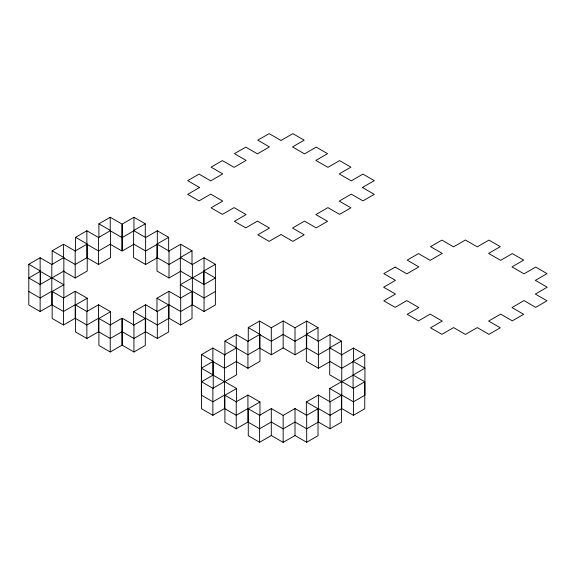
<?xml version="1.0" encoding="UTF-8"?>
<svg xmlns="http://www.w3.org/2000/svg" width="576" height="576" viewBox="0 0 576 576"><rect width="100%" height="100%" fill="white"/><g stroke="black" fill="none" stroke-linecap="round" stroke-linejoin="round"><path stroke-width="0.86" d="M51.818 264.492L51.818 304.762L40.133 311.508L28.8 304.963L28.8 264.29L40.133 257.746L51.818 264.492L63.85 257.544L63.85 284.53M52.164 264.29L52.164 250.798L63.497 244.253L75.182 250.999L87.221 244.051L87.221 271.037L75.182 277.985L63.497 271.238M75.535 251.698L75.535 237.305L86.868 230.767L98.554 237.514L110.585 230.566L110.585 257.544L98.554 264.492L86.868 257.746L86.868 230.767M98.899 237.305L98.899 223.819L110.232 217.274L121.918 224.021L121.918 250.999L110.232 244.253M40.486 271.238L28.8 277.985L40.133 284.522L51.818 277.783L63.85 284.731L63.85 298.217M145.282 237.305L145.282 223.819L133.949 217.274L122.27 224.021L122.27 250.999L133.949 244.253M199.382 187.596L187.697 194.342L199.03 200.88L210.715 194.134L222.746 201.082L211.061 207.828L222.394 214.373L234.079 207.626L246.118 214.574L234.432 221.321L245.765 227.866L257.45 221.119L269.482 228.067L257.796 234.814L269.129 241.358L280.814 234.612M281.167 140.378L292.846 133.632L304.178 140.177L292.5 146.916L304.531 153.864L316.217 147.125L327.55 153.662L315.864 160.409L327.902 167.357L339.581 160.61L350.914 167.155L339.235 173.902L351.266 180.85L362.952 174.103L374.285 180.648L362.599 187.394M168.653 251.698L168.653 237.305L157.32 230.767L157.32 257.746L145.634 264.492L133.603 257.544L133.603 230.566L145.282 223.819M63.85 271.037L51.818 277.985L40.133 271.238M87.221 257.544L75.182 264.492L63.497 257.746L63.497 244.253M110.585 244.051L98.554 250.999L86.868 244.253M122.27 237.514L133.949 230.767L133.949 217.274M51.818 291.269L40.133 298.015L28.8 291.47M52.164 291.47L63.497 298.015L75.182 291.269L75.182 318.254L63.497 325.001L52.164 318.456L52.164 291.47L63.85 284.731M133.603 230.566L145.634 237.514L157.32 230.767M180.684 271.238L169.006 277.985L156.967 271.037L156.967 244.051L168.653 237.305M157.32 244.253L145.634 250.999L133.603 244.051M75.182 304.762L63.497 311.508L52.164 304.963M75.535 304.963L86.868 311.508L98.554 304.762L98.554 331.747L86.868 338.486L75.535 331.949L75.535 304.963L87.221 298.217L87.221 311.71M156.967 244.051L169.006 250.999L180.684 244.253L192.017 250.798L192.017 264.29M180.338 284.53L180.338 257.544L192.017 250.798M98.554 318.254L86.868 325.001L75.535 318.456M98.899 318.456L110.232 325.001L121.918 318.254L121.918 345.233L110.232 351.979L98.899 345.434L98.899 318.456L110.585 311.71L110.585 325.202M192.37 264.492L204.055 257.746L215.388 264.29L215.388 304.963L204.055 311.508L192.37 304.762L192.37 264.492L180.338 257.544M215.388 264.29L203.702 271.037L203.702 284.731M133.603 325.202L133.603 311.71L145.634 304.762L157.32 311.508L168.653 304.963L168.653 331.949L157.32 338.486L145.634 331.747L145.634 304.762M156.967 311.71L156.967 298.217L169.006 291.269L180.684 298.015L192.017 291.47L192.017 318.456L180.684 325.001L169.006 318.254L169.006 291.269M180.338 298.217L180.338 284.731L192.37 277.783L204.055 284.522L215.388 277.985L203.702 271.238M204.055 271.238L192.37 277.985L180.338 271.037M121.918 331.747L110.232 338.486L98.899 331.949M133.949 325.001L145.282 318.456L145.282 345.434L133.949 351.979L122.27 345.233L122.27 318.254L133.949 325.001L133.949 351.979M145.282 331.949L133.949 338.486L122.27 331.747M168.653 318.456L157.32 325.001L145.634 318.254M192.017 304.963L180.684 311.508L169.006 304.762M215.388 291.47L204.055 298.015L192.37 291.269M201.542 381.557L201.542 354.578L212.875 348.034L224.561 354.78L236.592 347.832L236.592 374.818L224.561 381.758L212.875 375.019L212.875 348.034M224.906 355.478L224.906 341.086L236.239 334.541L247.925 341.287L259.956 334.339L259.956 361.325L247.925 368.273L236.239 361.526M248.278 341.086L248.278 327.593L259.61 321.055L271.296 327.794L283.154 320.954L295.013 327.794L306.691 321.055L318.024 327.593L318.024 341.086M201.37 395.15L201.37 368.172L213.228 361.325L213.228 388.505M236.592 361.325L224.561 368.273L212.875 361.526M259.956 347.832L247.925 354.78L236.239 348.034L236.239 334.541M224.561 354.78L224.561 408.542L212.875 415.289L201.542 408.744L201.542 381.758L213.228 375.019L201.37 368.172M201.542 381.758L212.875 388.303L224.561 381.557L236.592 388.505L236.592 401.998M330.062 361.526L318.377 368.273L306.346 361.325L306.346 334.339L318.024 327.593M259.61 321.055L259.61 348.034L271.296 354.78L283.154 347.933L295.013 354.78L306.691 348.034L306.691 321.055M306.691 334.541L295.013 341.287L283.154 334.44L271.296 341.287L259.61 334.541M224.561 395.05L212.875 401.796L201.542 395.251M224.906 395.251L236.239 401.796L247.925 395.05L247.925 422.035L236.239 428.774L224.906 422.237L224.906 395.251L236.592 388.505M306.346 334.339L318.377 341.287L330.062 334.541L341.395 341.086L341.395 355.478M353.426 375.019L341.748 381.758L329.71 374.818L329.71 347.832L341.395 341.086M247.925 408.542L236.239 415.289L224.906 408.744M306.346 415.49L306.346 401.998L318.024 408.744L318.024 435.722L306.691 442.267L295.013 435.521L283.154 442.368L271.296 435.521L259.61 442.267L248.278 435.722L248.278 408.744L259.956 401.998L259.956 415.49M329.71 347.832L341.748 354.78L353.426 348.034L364.759 354.578L364.759 368.071M248.278 408.744L259.61 415.289L271.296 408.542L283.154 415.39L295.013 408.542L306.691 415.289L318.024 408.744M353.081 388.505L353.081 361.325L364.759 354.578M306.346 401.998L318.377 395.05L330.062 401.796L341.395 395.251L341.395 422.237L330.062 428.774L318.377 422.035L318.377 395.05M329.71 401.998L329.71 388.505L341.748 381.557L353.426 388.303L364.759 381.758L364.759 408.744L353.426 415.289L341.748 408.542L341.748 354.78M364.939 395.15L364.939 368.172L353.081 375.019L364.759 381.758M318.024 422.237L306.691 428.774L295.013 422.035L283.154 428.875L271.296 422.035L259.61 428.774L248.278 422.237M341.395 408.744L330.062 415.289L318.377 408.542M364.759 395.251L353.426 401.796L341.748 395.05M280.814 140.378L269.129 133.632L257.796 140.177L269.482 146.916L257.45 153.864L245.765 147.125L234.432 153.662L246.118 160.409L234.079 167.357L222.394 160.61L211.061 167.155L222.746 173.902L210.715 180.85L199.03 174.103L187.697 180.648L199.382 187.394M362.599 187.596L374.285 194.342L362.952 200.88L351.266 194.134L339.235 201.082L350.914 207.828L339.581 214.373L327.902 207.626L315.864 214.574L327.55 221.321L316.217 227.866L304.531 221.119L292.5 228.067L304.178 234.814L292.846 241.358L281.167 234.612M353.081 361.325L364.939 368.172M98.899 223.819L110.585 230.566M156.967 257.544L169.006 264.492L180.684 257.746L180.684 244.253M121.918 237.514L110.232 230.767L110.232 217.274M306.346 347.832L318.377 354.78L330.062 348.034L330.062 334.541M329.71 361.325L341.748 368.273L353.426 361.526L353.426 348.034M180.338 284.731L192.017 291.47M248.278 327.593L259.956 334.339M75.535 237.305L87.221 244.051M329.71 388.505L341.395 395.251M156.967 298.217L168.653 304.963M224.906 341.086L236.592 347.832M52.164 250.798L63.85 257.544M133.603 311.71L145.282 318.456M201.542 354.578L213.228 361.325M28.8 264.29L40.486 271.037L40.486 284.731M75.182 291.269L87.221 298.217M98.554 304.762L110.585 311.71M247.925 395.05L259.956 401.998M353.426 388.303L353.426 415.289M330.062 401.796L330.062 428.774M318.377 341.287L318.377 368.273M306.691 415.289L306.691 442.267M295.013 327.794L295.013 354.78M295.013 408.542L295.013 435.521M283.154 320.954L283.154 347.933M283.154 415.39L283.154 442.368M271.296 327.794L271.296 354.78M271.296 408.542L271.296 435.521M259.61 415.289L259.61 442.267M247.925 341.287L247.925 368.273M236.239 401.796L236.239 428.774M212.875 388.303L212.875 415.289M204.055 257.746L204.055 311.508M180.684 298.015L180.684 325.001M169.006 250.999L169.006 277.985M157.32 311.508L157.32 338.486M145.634 237.514L145.634 264.492M110.232 325.001L110.232 351.979M98.554 237.514L98.554 264.492M86.868 311.508L86.868 338.486M75.182 250.999L75.182 277.985M63.497 298.015L63.497 325.001M40.133 257.746L40.133 283.831M40.133 284.522L40.133 311.508M395.136 267.091L383.803 273.629L395.489 280.375L383.63 287.222L395.489 294.07L383.803 300.816L395.136 307.361L406.822 300.614L418.853 307.562L407.174 314.309L418.507 320.854L430.186 314.107L442.224 321.055L430.538 327.802L441.871 334.339L453.557 327.593L465.415 334.44L477.274 327.593L488.959 334.339L500.292 327.802L488.606 321.055L500.638 314.107L512.323 320.854L523.656 314.309L511.978 307.562L524.009 300.614L535.694 307.361L547.027 300.816L535.342 294.07L547.2 287.222L535.342 280.375L547.027 273.629L535.694 267.091L524.009 273.838L511.978 266.89L523.656 260.143L512.323 253.598L500.638 260.345L488.606 253.397L500.292 246.65L488.959 240.106L477.274 246.852L465.415 240.005L453.557 246.852L441.871 240.106L430.538 246.65L442.224 253.397L430.186 260.345L418.507 253.598L407.174 260.143L418.853 266.89L406.822 273.838L395.136 267.091"/></g></svg>
